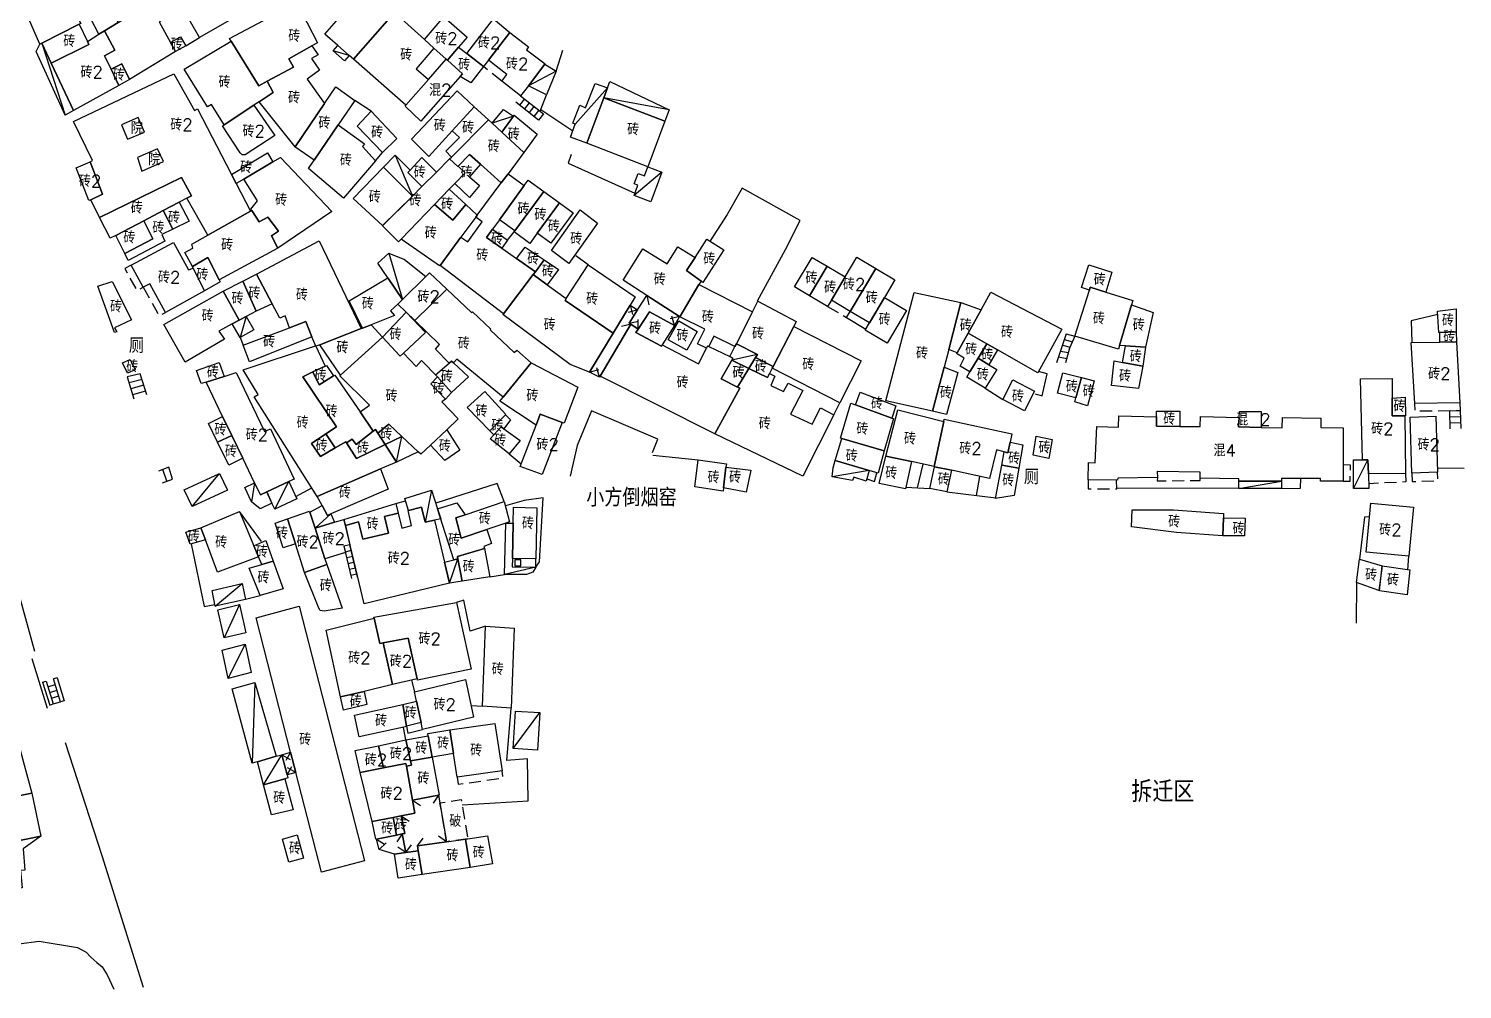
# Model space of a CAD drawing. Header units: millimetres. Extents: x 51 to 1261, y 60 to 1114.
# Drawn here: x 481.9 to 720, y 230.8 to 390.4 of the extents above; entities that cross this region are included whole.
import ezdxf

# ---------------------------------------------------------------- set-up
doc = ezdxf.new("R2010")
doc.units = ezdxf.units.MM
doc.linetypes.add('X5', pattern=[3, 2, -1])
doc.layers.add('JMD', color=6, linetype='Continuous')
doc.layers.get('0').off()
doc.styles.add('HZ', font='rs.shx', dxfattribs={"width": 0.8, "bigfont": 'hztxt.shx'})
doc.linetypes.add('443', pattern='A,9.4,[169,AAA.SHX,S=1,R=0,X=0,Y=0.15],0.6', length=10)

# ---------------------------------------------------------------- blocks, each defined once
blk = doc.blocks.new('gc291')
blk.add_lwpolyline([(-0.5, -0.5), (0.5, -0.5), (0.5, 0.5), (-0.5, 0.5), (-0.5, -0.5)])

msp = doc.modelspace()

# ---------------------------------------------------------------- linework, layer by layer
at = {"layer": 'JMD', "color": 6, "linetype": 'Continuous', "flags": 128}
for points in [[(505.4, 388.09), (506.24, 386.57), (498.63, 381.95), (497.36, 384.54), (495.54, 383.64), (494.45, 385.87), (496.15, 386.8), (494.47, 390.01), (496.75, 391.42), (498.62, 392.57), (507.42, 398), (512.11, 400.9), (512.36, 401.05), (517.09, 392.83), (510.25, 388.89), (507.45, 393.74), (503.51, 391.51)], [(490.62, 395.01), (491.46, 393.41), (489.79, 392.58), (490.53, 391.26), (490.27, 391.13), (484.05, 387.97), (483.72, 387.81), (480.9, 394.26), (488.41, 398.27), (488.8, 398.48)], [(536.21, 398.84), (538.43, 396.84), (540.82, 394.68), (542.6, 393.08), (535.8, 385.3), (535.07, 385.94), (533.2, 387.58), (531.04, 389.48), (535.69, 394.8), (533.69, 396.61), (535.9, 399.13)], [(496.75, 391.42), (494.47, 390.01), (493.54, 389.44), (492.15, 392.1), (495.17, 393.97)], [(528.88, 387.52), (525.09, 385.38), (525.83, 384.01), (521.47, 381.63), (520.1, 380.89), (515.5, 388.29), (515.2, 388.76), (526.38, 394.65), (529.82, 388.05)], [(547.6, 388.57), (549.17, 387.15), (546.23, 383.69), (548.26, 381.95), (544.51, 377.65), (535.8, 385.3), (542.6, 393.08)], [(491.63, 388.26), (491.86, 387.76), (485.61, 384.67), (484.05, 387.97), (490.27, 391.13)], [(553.27, 387.32), (551.4, 385.14), (551.2, 385.32), (549.17, 387.15), (547.6, 388.57), (550.82, 392.33), (554.7, 388.98)], [(561.79, 389.75), (558.21, 385.15), (557.38, 384.08), (554.64, 386.24), (559.08, 392.04)], [(495.54, 383.64), (496.86, 380.93), (489.32, 376.81), (485.61, 384.67), (491.86, 387.76), (491.63, 388.26), (493.54, 389.44), (494.47, 390.01), (496.15, 386.8), (494.45, 385.87)], [(506.24, 386.57), (505.4, 388.09), (507.1, 389.03), (507.94, 387.55)], [(521.47, 381.63), (522.47, 379.79), (520.12, 378.24), (519.23, 377.65), (514.31, 374.41), (512.2, 377.79), (511.57, 377.4), (507.66, 383.64), (515.5, 388.29), (520.1, 380.89)], [(567.61, 384.48), (564.86, 380.9), (563.57, 379.2), (560.43, 381.67), (561.3, 382.78), (558.21, 385.15), (561.79, 389.75), (564.9, 387.35), (564.52, 386.86), (567.65, 384.53)], [(485.61, 384.67), (489.32, 376.81), (487.91, 376.01), (483.1, 386.59), (483.72, 387.81), (484.05, 387.97)], [(530.97, 377.94), (526.1, 370.77), (520.12, 378.24), (522.47, 379.79), (521.47, 381.63), (525.83, 384.01), (525.09, 385.38), (528.88, 387.52), (529.92, 386.03), (528.83, 385.41), (530.17, 383.5), (528.13, 381.99)], [(535.07, 385.94), (534.31, 385.01), (532.41, 386.68), (533.2, 387.58)], [(554.64, 386.24), (557.38, 384.08), (555.27, 381.37), (553.5, 382.44), (553.89, 382.89), (551.4, 385.14), (553.27, 387.32)], [(498.63, 381.95), (496.86, 380.93), (495.54, 383.64), (497.36, 384.54)], [(551.4, 385.14), (553.89, 382.89), (553.5, 382.44), (547.01, 375), (544.38, 377.5), (544.51, 377.65), (548.26, 381.95), (551.2, 385.32)], [(564.86, 380.9), (567.61, 384.48), (569.47, 383.3), (567.86, 379.39)], [(515.57, 366.14), (516.35, 364.65), (518.7, 360.08), (511.62, 356.07), (508.15, 362.2), (508.92, 362.61), (507.26, 365.64), (493.6, 359), (492.18, 361.95), (494.14, 362.89), (492.09, 368.28), (492.48, 368.46), (489.33, 374.95), (505.95, 382.85), (509.39, 376.78), (509.92, 377.08)], [(578, 380.53), (577.39, 378.9), (574.56, 371.34), (571.85, 372.38), (572.63, 374.53), (572.24, 374.67), (573.39, 377.66), (574.34, 377.23), (575.95, 381.29)], [(587.51, 375), (577.39, 378.9), (578, 380.53), (578.39, 381.59), (588.21, 376.88)], [(533.29, 374.41), (529.28, 368.51), (526.07, 370.72), (526.1, 370.77), (530.97, 377.94), (532.85, 380.7), (536.03, 378.44)], [(555.87, 377.41), (552.18, 373.38), (548.33, 369.16), (545.47, 372.03), (553.04, 380.03)], [(587.51, 375), (584.69, 367.44), (574.56, 371.34), (577.39, 378.9)], [(514.31, 374.41), (519.23, 377.65), (522.73, 372.62), (517.83, 369.44), (517.33, 369.4), (516.97, 369.74), (514.07, 374.25)], [(542.99, 372.14), (540.63, 369.78), (536.43, 374.19), (538.75, 376.65)], [(558.24, 375.21), (552.07, 369.05), (551.12, 370), (553.39, 372.27), (552.18, 373.38), (555.87, 377.41)], [(562.4, 375.85), (560.44, 373.17), (558.84, 374.66), (560.74, 376.97)], [(501.11, 373.18), (500.02, 375.6), (497.28, 374.41), (498.26, 372.04)], [(529.28, 368.51), (533.29, 374.41), (537.61, 371.26), (537.33, 370.79), (539.46, 368.42), (534.17, 362.22), (528.35, 367.14)], [(558.84, 374.66), (560.44, 373.17), (564.08, 369.8), (561.48, 366.28), (560.36, 364.78), (556.92, 367.84), (555.08, 369.49), (553.21, 367.56), (553.16, 367.5), (551.77, 368.74), (552.07, 369.05), (558.24, 375.21)], [(564.08, 369.8), (560.44, 373.17), (562.4, 375.85), (562.5, 375.99), (566.32, 372.83)], [(504.23, 368.33), (503.26, 370.42), (499.94, 368.96), (500.64, 366.71)], [(522.44, 368.25), (517.61, 365.39), (516.35, 364.65), (515.57, 366.14), (521.55, 369.76)], [(545.21, 366.87), (544.84, 366.48), (547.17, 364.15), (545.59, 362.57), (540.81, 367.35), (542.73, 369.35)], [(556.92, 367.84), (555.08, 365.78), (556.74, 364.32), (555.1, 362.33), (552.66, 364.68), (554.35, 366.43), (553.21, 367.56), (555.08, 369.49)], [(492.18, 361.95), (491.88, 361.81), (489.77, 367.28), (492.09, 368.28), (494.14, 362.89)], [(523.27, 353.91), (522.2, 355.98), (523.37, 356.72), (521.57, 359.04), (520.17, 358.3), (518.9, 360.19), (518.78, 360.37), (519.87, 361.77), (517.61, 365.39), (522.44, 368.25), (523.66, 368.96), (532.22, 359.99)], [(540.81, 367.35), (545.59, 362.57), (540.65, 357.65), (535.76, 362.17), (540.78, 367.38)], [(553.21, 367.56), (554.35, 366.43), (552.66, 364.68), (551.72, 363.71), (549.25, 361.16), (543.72, 355.42), (543.27, 354.95), (540.62, 357.6), (545.59, 362.57), (547.17, 364.15), (549.58, 366.56), (551.77, 368.74), (553.16, 367.5)], [(549.58, 366.56), (547.17, 364.15), (544.84, 366.48), (545.21, 366.87), (547.17, 368.96)], [(584.69, 367.44), (587.02, 366.54), (585.17, 361.59), (582.42, 362.65), (583.06, 364.38), (582.44, 364.62), (583.07, 366.32), (584.12, 365.92)], [(508.15, 362.2), (506.88, 361.54), (504.19, 360.14), (500.97, 358.46), (496.33, 356.03), (495.41, 355.55), (493.6, 359), (507.26, 365.64), (508.92, 362.61)], [(564.16, 364.3), (560.04, 358.63), (558.89, 357.04), (557.91, 355.69), (560.46, 353.9), (562.87, 352.2), (566.01, 350), (565.66, 349.54), (560.72, 342.99), (550.18, 351.04), (553.66, 355.73), (554.82, 354.95), (557.17, 358.29), (556.13, 359.06), (556.37, 359.4), (560.36, 364.78), (561.48, 366.28)], [(567.41, 363.35), (562.62, 356.78), (560.04, 358.63), (564.16, 364.3), (564.83, 365.22)], [(554.49, 361.14), (552.31, 358.58), (549.25, 361.16), (551.72, 363.71)], [(570.01, 361.45), (566.34, 356.4), (565.09, 354.69), (562.5, 356.61), (562.62, 356.78), (567.41, 363.35)], [(505.8, 357.06), (503.96, 356.18), (504.5, 355.05), (498.36, 351.88), (497.81, 353.01), (502.48, 355.47), (500.97, 358.46), (504.19, 360.14)], [(505.8, 357.06), (504.19, 360.14), (506.88, 361.54), (508.53, 358.37)], [(523.27, 353.91), (513.5, 348.66), (511.63, 352.36), (509.06, 350.87), (507.81, 353.18), (509.15, 353.91), (508.94, 354.55), (511.62, 356.07), (518.7, 360.08), (518.9, 360.19), (520.17, 358.3), (521.57, 359.04), (523.37, 356.72), (522.2, 355.98)], [(554.49, 361.14), (556.37, 359.4), (556.13, 359.06), (553.66, 355.73), (550.18, 351.04), (550.12, 350.95), (543.72, 355.42), (549.25, 361.16), (552.31, 358.58)], [(566.34, 356.4), (570.01, 361.45), (572.29, 359.79), (568.61, 354.75)], [(576.33, 358.09), (571.56, 351.37), (568.67, 353.54), (573.44, 360.26)], [(497.81, 353.01), (496.33, 356.03), (500.97, 358.46), (502.48, 355.47)], [(509.19, 350.61), (511.09, 346.84), (504.57, 343.24), (502.01, 348.01), (500.9, 347.41), (498.87, 351.08), (505.91, 354.86), (508.39, 350.33)], [(537.1, 340.55), (530.22, 337.87), (529.55, 337.61), (528.91, 339.19), (527.89, 341.73), (525.16, 340.69), (524.46, 342.66), (523.56, 342.29), (522.32, 344.64), (519.72, 349.58), (530.1, 355.13)], [(560.46, 353.9), (557.91, 355.69), (558.89, 357.04), (561.36, 355.26)], [(593.55, 348.44), (591.14, 350.19), (592.54, 352.37), (594.52, 355.43), (597.33, 353.62), (593.85, 348.22)], [(547.82, 349.19), (543.94, 345.39), (541.49, 348.99), (539.84, 351.43), (541.68, 353.09), (544.29, 352.02)], [(567.49, 351.97), (566.01, 350), (562.87, 352.2), (564.33, 354.1)], [(592.54, 352.37), (591.14, 350.19), (593.55, 348.44), (593.19, 347.85), (590, 342.52), (589.98, 342.54), (584.54, 346.05), (580.61, 348.58), (583.88, 353.82), (587.93, 351.29), (589.65, 354.14)], [(513.5, 348.66), (513.68, 348.32), (511.09, 346.84), (509.19, 350.61), (509.06, 350.87), (511.63, 352.36)], [(567.98, 347.84), (565.66, 349.54), (566.01, 350), (567.49, 351.97), (569.84, 350.38)], [(581.75, 344.42), (578.94, 339.78), (570.94, 345.22), (571.14, 345.53), (574.78, 351.12), (582.59, 345.8)], [(614.47, 350.91), (611.56, 346.01), (609.08, 347.48), (611.99, 352.38)], [(617.47, 349.13), (615.17, 345.26), (614.56, 344.23), (611.56, 346.01), (614.47, 350.91)], [(622.54, 350.53), (618.3, 343.4), (615.17, 345.26), (617.47, 349.13), (619.41, 352.39)], [(623.99, 345.72), (621.49, 341.5), (618.3, 343.4), (622.54, 350.53), (625.73, 348.64)], [(660.78, 346.6), (658.18, 347.41), (658.03, 346.94), (656.74, 347.39), (657.95, 351.12), (661.78, 349.91)], [(496.48, 339.98), (496.13, 339.88), (493.36, 347.57), (495.75, 348.38), (498.95, 341.99), (496.14, 340.68)], [(519.63, 343.46), (518.01, 342.58), (516.81, 341.93), (514.15, 346.78), (517.45, 348.44)], [(522.32, 344.64), (519.63, 343.46), (517.45, 348.44), (519.72, 349.58)], [(543.94, 345.39), (543.16, 344.63), (541.97, 343.47), (542.64, 342.71), (538.72, 341.18), (537.28, 340.62), (535.11, 345.16), (541.49, 348.99)], [(551.29, 347.09), (545.98, 341.9), (544.55, 343.28), (543.16, 344.63), (543.94, 345.39), (547.82, 349.19), (548.44, 349.79)], [(567.98, 347.84), (571.14, 345.53), (570.94, 345.22), (578.94, 339.78), (575.02, 333.32), (571.79, 334.58), (560.62, 342.87), (560.72, 342.99), (565.66, 349.54)], [(602.07, 343.31), (599.4, 338.02), (599.16, 337.56), (595.63, 339.31), (594.82, 337.56), (594.63, 337.65), (594.45, 337.3), (592.97, 338.04), (594.16, 340.44), (590, 342.52), (593.19, 347.85)], [(516.81, 341.93), (515.65, 341.31), (513.46, 340.12), (514.36, 338.8), (507.83, 334.99), (504.33, 341.23), (514.15, 346.78)], [(565.31, 334.84), (560.67, 329.17), (552.97, 335.48), (552.43, 334.85), (552.09, 335.16), (551.7, 334.82), (549.45, 337.15), (550.1, 337.92), (545.98, 341.9), (551.29, 347.09), (555.43, 343.2), (555.6, 343.31), (558.6, 340.45), (558.51, 340.32), (562.51, 336.57), (562.92, 336.97)], [(621.49, 341.5), (623.99, 345.72), (627.63, 343.56), (624.42, 338.14), (620.77, 340.3)], [(636.7, 344.87), (634.66, 337.07), (633.89, 334.11), (631.99, 326.83), (624.24, 328.53), (628.95, 346.57)], [(642.75, 337.04), (641.02, 338.03), (637.9, 339.81), (640.07, 343.69), (641.68, 346.58), (653.47, 340.47), (649.48, 333.19)], [(660.78, 346.6), (665.25, 345.21), (665.03, 344.48), (663.03, 337.72), (662.84, 337.11), (655.63, 339.28), (658.03, 346.94), (658.18, 347.41)], [(544.1, 336.47), (543.57, 335.98), (540.62, 339.14), (544.55, 343.28), (547.75, 339.87)], [(589.13, 341.08), (587.08, 337.84), (586.94, 337.61), (582.72, 339.89), (583.09, 340.46), (584.95, 343.33)], [(608.92, 340.92), (605.52, 334.26), (602.6, 335.75), (602.9, 336.23), (599.4, 338.02), (602.07, 343.31), (602.96, 345.08), (609.32, 341.7)], [(640.07, 343.69), (637.9, 339.81), (636.05, 336.5), (634.66, 337.07), (636.7, 344.87)], [(667.32, 337.47), (664, 337.66), (663.03, 337.72), (665.03, 344.48), (668.63, 343.21)], [(718.96, 340.03), (716.23, 339.91), (716.06, 339.9), (715.86, 343.42), (718.94, 343.85)], [(515.65, 341.31), (516.81, 341.93), (518.01, 342.58), (519.27, 340.34), (517, 339.07)], [(528.91, 339.19), (518.53, 335.04), (517.49, 337.77), (525.16, 340.69), (527.89, 341.73)], [(540.62, 339.14), (533.67, 332.81), (530.22, 337.87), (537.1, 340.55), (537.28, 340.62), (538.72, 341.18)], [(583.09, 340.46), (582.72, 339.89), (586.94, 337.61), (587.08, 337.84), (593.11, 334.68), (594.45, 337.3), (594.63, 337.65), (594.82, 337.56), (598.32, 335.89), (598.83, 335.64), (598.64, 335.3), (596.9, 332.2), (599.59, 330.84), (600, 330.64), (595.81, 323.07), (576.79, 332.64), (581.86, 341.26)], [(592.9, 340.09), (591.18, 336.97), (588.05, 338.68), (589.85, 341.85)], [(605.37, 333.96), (605.52, 334.26), (608.92, 340.92), (620.13, 335.2), (616.6, 328.19)], [(544.1, 336.47), (546.2, 334.27), (547.08, 335.22), (549.74, 332.54), (548.67, 331.34), (551.07, 328.84), (550.46, 328.4), (553.2, 325.53), (551.3, 323.74), (548.59, 321.2), (546.97, 319.67), (546.53, 320.09), (543.82, 322.63), (541.67, 324.64), (539.84, 323.19), (539.46, 323.77), (539.1, 323.49), (536.89, 326.72), (538.48, 327.81), (533.52, 332.67), (533.67, 332.81), (540.62, 339.14), (543.57, 335.98)], [(641.02, 338.03), (639.56, 335.61), (638.19, 333.34), (636.55, 334.31), (637.23, 335.64), (635.98, 336.39), (636.05, 336.5), (637.9, 339.81)], [(716.24, 338.29), (718.98, 338.33), (719.56, 328.21), (712.06, 328.09), (711.47, 338.21)], [(718.98, 338.33), (716.24, 338.29), (716.23, 339.91), (718.96, 340.03)], [(529.55, 337.61), (531.08, 334.32), (529.07, 333.34), (527.39, 332.53), (532.97, 324.23), (531.21, 323.04), (528.85, 321.44), (530.32, 319.27), (532.79, 320.71), (534.52, 321.73), (534.63, 321.56), (536.29, 318.98), (541.07, 321.3), (542.97, 318.37), (540.32, 317.22), (529.77, 312.67), (519.32, 329.2), (519.95, 329.61), (517.49, 333.68), (529.52, 337.66)], [(602.6, 335.75), (601.48, 333.92), (598.64, 335.3), (598.83, 335.64), (598.32, 335.89), (599.16, 337.56), (599.4, 338.02), (602.9, 336.23)], [(605.52, 334.26), (605.37, 333.96), (604.92, 333.07), (604.59, 332.43), (601.48, 333.92), (602.6, 335.75)], [(642.75, 337.04), (641.33, 334.55), (639.56, 335.61), (641.02, 338.03)], [(667.32, 337.47), (666.89, 334.31), (663.5, 334.93), (664, 337.66)], [(499.53, 333.68), (498.27, 333.13), (497.45, 334.84), (498.7, 335.4)], [(514.33, 332.61), (511.32, 331.67), (510.52, 331.42), (509.71, 333.6), (513.5, 334.89)], [(532.49, 332.68), (530.12, 331.18), (529.07, 333.34), (531.08, 334.32), (531.33, 334.44)], [(552.43, 334.85), (554.92, 332.51), (552.09, 329.95), (549.74, 332.54), (549.43, 332.88), (551.7, 334.82), (552.09, 335.16)], [(570.48, 324.93), (566.83, 326.3), (566.13, 324.49), (560.13, 328.51), (560.67, 329.17), (565.31, 334.84), (573.08, 330.83), (570.8, 324.81)], [(604.92, 333.07), (605.79, 332.62), (605.1, 331.08), (607.24, 330.08), (607.99, 331.5), (610.42, 330.26), (608.41, 326.32), (611.96, 324.68), (613.38, 327.36), (615.6, 326.21), (610.46, 316.02), (595.81, 323.07), (600, 330.64), (599.59, 330.84), (601.48, 333.92), (604.59, 332.43)], [(601.48, 333.92), (599.59, 330.84), (596.9, 332.2), (598.64, 335.3)], [(631.99, 326.83), (633.89, 334.11), (636.16, 333.25), (634.28, 326.26)], [(641.33, 334.55), (642.64, 333.77), (640.73, 330.63), (637.66, 332.47), (638.19, 333.34), (639.56, 335.61)], [(663.5, 334.93), (666.89, 334.31), (666.18, 330.57), (661.68, 331.1), (662.17, 335.17)], [(525.08, 315.12), (521.4, 313.4), (520.36, 312.91), (519.38, 314.94), (517.43, 318.99), (515.6, 322.79), (514.08, 325.94), (511.32, 331.67), (514.33, 332.61), (516.31, 333.23), (521.02, 323.42), (522.02, 323.9), (525.98, 315.54)], [(532.49, 332.68), (532.72, 332.82), (536.89, 326.72), (539.1, 323.49), (536.25, 321.3), (535.59, 322.18), (534.63, 321.56), (534.52, 321.73), (532.79, 320.71), (531.21, 323.04), (532.97, 324.23), (527.39, 332.53), (529.07, 333.34), (530.12, 331.18)], [(552.09, 329.95), (551.07, 328.84), (548.67, 331.34), (549.74, 332.54)], [(648.92, 330.17), (647.26, 326.9), (643.68, 328.75), (645.34, 332.02)], [(656.71, 332.4), (655.79, 329.03), (652.72, 329.82), (653.63, 333.2)], [(655.79, 329.03), (656.71, 332.4), (658.83, 331.84), (657.74, 327.69), (655.61, 328.39)], [(708.32, 329.01), (708.32, 326.07), (710.41, 326.07), (710.54, 316.48), (704.37, 316.41), (704.29, 318.75), (703.39, 318.75), (703.03, 332.21), (708.32, 332.25)], [(561.03, 326.2), (558.43, 323.57), (554.7, 327.43), (557.61, 330.09), (561.09, 326.26)], [(625.23, 325.68), (619.17, 327.9), (619.94, 330), (625.87, 327.73)], [(710.41, 326.07), (708.32, 326.07), (708.32, 329.01), (710.47, 329.15), (710.53, 326.07)], [(570.48, 324.93), (567.12, 316.28), (563.47, 317.65), (566.13, 324.49), (566.83, 326.3)], [(619.17, 327.9), (625.23, 325.68), (625.52, 325.58), (623.93, 320.21), (616.92, 322.29), (616.69, 322.36), (618.41, 328.17)], [(633.84, 325.1), (632.24, 317.62), (628.46, 318.45), (624.22, 319.37), (626.19, 327.04)], [(673.03, 324.3), (669.2, 324.33), (669.2, 325.88), (669.2, 326.85), (673.05, 326.82)], [(686.53, 324.13), (682.82, 324.21), (682.9, 325.76), (682.95, 326.77), (686.57, 326.79)], [(515.6, 322.79), (513.25, 321.65), (511.73, 324.8), (514.08, 325.94)], [(543.82, 322.63), (541.07, 321.3), (539.84, 323.19), (541.67, 324.64)], [(560.8, 323.88), (560.34, 324.21), (559.11, 322.87), (558.43, 323.57), (561.03, 326.2), (561.89, 325.4)], [(560.8, 323.88), (563.51, 321.94), (561.65, 319.71), (558.52, 322.24), (559.11, 322.87), (560.34, 324.21)], [(644.86, 321.7), (644.46, 319.9), (643.85, 320.06), (642.58, 320.39), (641.43, 315.61), (635.1, 317), (632.33, 317.6), (632.24, 317.62), (633.84, 325.1), (633.92, 325.5), (645.16, 323.06)], [(669.2, 325.88), (669.2, 324.33), (673.03, 324.3), (676.44, 324.27), (676.49, 325.95), (682.9, 325.76), (682.82, 324.21), (686.53, 324.13), (690.07, 324.06), (690.11, 325.8), (696.45, 325.67), (696.45, 324.1), (700.2, 324.04), (700.2, 315.19), (696.43, 315.19), (696.43, 315.62), (689.93, 315.66), (689.93, 315.21), (682.86, 315.21), (682.86, 315.6), (676.42, 315.68), (676.42, 316.68), (669.31, 316.82), (669.32, 315.79), (662.73, 315.72), (662.7, 315.37), (657.83, 315.39), (657.89, 318.28), (658.97, 318.22), (659.26, 324.25), (662.87, 324.17), (662.92, 326.05)], [(715.86, 316.67), (711.59, 316.54), (711.31, 325.85), (715.57, 325.99)], [(517.43, 318.99), (515.08, 317.85), (513.25, 321.65), (515.6, 322.79)], [(532.79, 320.71), (530.32, 319.27), (528.85, 321.44), (531.21, 323.04)], [(539.84, 323.19), (541.07, 321.3), (536.29, 318.98), (534.63, 321.56), (535.59, 322.18), (536.25, 321.3), (539.1, 323.49), (539.46, 323.77)], [(546.53, 320.09), (542.97, 318.37), (541.07, 321.3), (543.82, 322.63)], [(548.59, 321.2), (551.3, 323.74), (553.47, 320.33), (550.99, 318.65)], [(623.93, 320.21), (622.96, 316.52), (621.48, 316.95), (615.83, 318.63), (616.92, 322.29)], [(646.32, 317.35), (643.46, 317.87), (643.85, 320.06), (644.46, 319.9), (644.86, 321.7), (647, 321.23)], [(651.82, 322.13), (651.31, 318.98), (648.67, 319.53), (649.18, 322.69)], [(628.46, 318.45), (627.47, 313.91), (623.1, 314.81), (624.22, 319.37)], [(532.04, 309.74), (531.5, 309.5), (530.61, 311.14), (529.77, 312.67), (540.32, 317.22), (541.57, 313.88)], [(597.67, 317.5), (597.28, 314.11), (597.21, 313.54), (592.51, 314.23), (593.05, 318.76), (597.74, 318.07)], [(597.28, 314.11), (597.67, 317.5), (601.78, 317.02), (601, 313.34)], [(621.48, 316.95), (620.97, 315.22), (618.88, 315.86), (618.71, 315.31), (615.33, 315.9), (615.48, 317.42), (615.83, 318.63)], [(635.1, 317), (634.34, 313.44), (631.55, 313.97), (632.33, 317.6)], [(646.32, 317.35), (645.51, 312.81), (642.45, 312.33), (643.46, 317.87)], [(704.37, 316.41), (704.46, 314), (701.87, 313.96), (701.87, 318.75), (703.39, 318.75), (704.29, 318.75)], [(514.86, 313.68), (509.04, 310.97), (507.7, 313.76), (513.53, 316.47)], [(521.4, 313.4), (522.27, 311.52), (520.33, 310.58), (518.88, 311.75), (517.78, 314.16), (519.38, 314.94), (520.36, 312.91)], [(522.27, 311.52), (521.4, 313.4), (525.08, 315.12), (526.41, 312.28), (522.72, 310.56)], [(682.86, 315.21), (689.93, 315.21), (689.93, 313.98), (682.86, 313.96)], [(549.78, 310.58), (550.3, 308.95), (549.26, 308.72), (547.7, 308.38), (547.1, 310.85), (544.94, 310.34), (544.32, 312.34), (548.79, 313.7)], [(519.25, 304.47), (520.03, 302.6), (513.24, 300.06), (511.22, 305.45), (510.47, 307.45), (516.9, 310.13)], [(528.58, 310.02), (529.42, 307.39), (531.05, 302.3), (531.36, 301.33), (527.67, 300.04), (526.15, 304.78), (524.83, 308.92), (528.52, 310.21)], [(532.04, 309.74), (532.63, 308.37), (529.42, 307.39), (528.58, 310.02), (530.61, 311.14), (531.5, 309.5)], [(543.24, 309.9), (540.97, 309.35), (541.64, 306.57), (537.35, 305.54), (536.66, 308.42), (534.46, 307.85), (534.22, 308.85), (542.84, 311.46)], [(549.26, 308.72), (550.94, 301.74), (551.78, 298.24), (537.56, 294.82), (534.46, 307.82), (534.46, 307.85), (536.66, 308.42), (537.35, 305.54), (541.64, 306.57), (540.97, 309.35), (543.24, 309.9), (543.84, 307.41), (545.46, 307.84), (544.87, 310.32), (544.94, 310.34), (547.1, 310.85), (547.7, 308.38)], [(554.33, 309.62), (552.78, 309.1), (553.68, 305.74), (557.97, 307.18), (558.75, 304.82), (557.48, 304.32), (557.55, 303.98), (553.06, 302.68), (553.13, 302.3), (552.49, 302.14), (549.78, 310.58), (552.97, 311.57)], [(561.09, 308.22), (557.97, 307.18), (553.68, 305.74), (552.78, 309.1), (554.33, 309.62), (560.84, 311.8), (561.74, 308.44)], [(562.19, 302.36), (562.31, 308.22), (562.36, 310.85), (566.28, 310.75), (566.1, 302.28)], [(680.29, 309.09), (680.19, 306.13), (672.48, 306.65), (665.04, 307.61), (665.12, 310.42), (672.01, 310.44), (680.31, 309.82)], [(711.84, 310.86), (711.06, 302.71), (703.99, 303.38), (704.77, 311.53)], [(511.22, 305.45), (508.67, 304.72), (507.97, 306.73), (510.47, 307.45)], [(526.15, 304.78), (524.12, 304.13), (522.82, 308.19), (524.83, 308.92)], [(534.46, 307.85), (534.46, 307.82), (535.22, 304.62), (534.22, 304.39), (534.47, 303.32), (531.05, 302.3), (529.42, 307.39), (532.63, 308.37), (534.22, 308.85)], [(562.31, 308.22), (562.19, 302.36), (562.16, 300.98), (566.07, 300.88), (565.6, 300.05), (564.57, 299.71), (560.88, 299.7), (561.09, 308.22)], [(680.19, 306.13), (680.29, 309.09), (683.9, 309.07), (683.8, 306.11)], [(522.49, 301.9), (520.56, 301.33), (520.03, 302.6), (519.25, 304.47), (521.27, 305.31)], [(553.84, 298.57), (553.13, 302.3), (553.06, 302.68), (557.55, 303.98), (558.44, 299.3)], [(520.56, 301.33), (522.49, 301.9), (524.14, 297.28), (520.29, 296.2), (518.51, 300.74)], [(527.67, 300.04), (531.36, 301.33), (533.91, 294.07), (530.92, 293.62), (530.58, 293.63), (530.3, 293.73), (530.06, 294.11)], [(553.84, 298.57), (551.78, 298.24), (550.94, 301.74), (552.49, 302.14), (553.13, 302.3)], [(706.68, 301.11), (706.1, 297.01), (702.37, 298.37), (702.88, 302.24)], [(706.68, 301.11), (711.27, 300.44), (710.78, 296.29), (706.19, 296.97)], [(517.85, 295.56), (512.85, 294.41), (512.32, 297.05), (517.32, 298.2)], [(517.92, 290.01), (514.33, 289.14), (513.29, 293.82), (516.87, 294.69)], [(526.24, 266.8), (525.37, 270.18), (519.66, 292.47), (526.8, 294.4), (537.63, 252.13), (530.49, 250.2)], [(546.41, 282.33), (544.89, 289.12), (540.76, 288.35), (540.18, 288.24), (539.25, 292.42), (539.21, 292.58), (552.94, 295.05), (555.33, 283.95), (546.45, 282.13)], [(540.76, 288.35), (542.31, 281.41), (537.57, 280.27), (533.67, 279.34), (531.28, 290.45), (539.25, 292.42), (540.18, 288.24)], [(562.48, 290.76), (561.99, 277.48), (557.23, 277.82), (557.72, 291.11)], [(518.84, 283.42), (515.02, 282.4), (514, 287.09), (517.81, 288.12)], [(546.41, 282.33), (542.31, 281.41), (540.76, 288.35), (544.89, 289.12)], [(522.97, 269.48), (519.84, 268.57), (519.57, 268.5), (519, 268.33), (515.66, 280.71), (519.41, 281.76)], [(547.04, 275.09), (546.29, 278.62), (545.96, 280.17), (554.42, 282.24), (555.76, 275.99), (547.29, 273.92)], [(533.67, 279.34), (537.57, 280.27), (538.05, 278.1), (534.15, 277.17)], [(547.04, 275.09), (544.63, 274.51), (543.98, 278.06), (546.29, 278.62)], [(544.63, 274.51), (544.65, 274.41), (536.73, 272.7), (535.95, 276.32), (543.98, 278.06)], [(566.74, 276.76), (566.37, 270.51), (562.34, 270.75), (562.71, 277)], [(552.42, 269.93), (548.87, 269.34), (548.23, 272.86), (548.15, 273.28), (551.8, 273.89)], [(552.42, 269.93), (551.8, 273.89), (559.26, 274.95), (560.49, 267.08), (553.03, 266.01)], [(480.07, 272.07), (480.97, 268.68), (482.39, 263.34), (475.15, 261.94), (474.86, 263.41), (470.56, 262.58), (469.9, 266.24), (470.68, 266.38), (477.95, 267.7), (477.14, 272.6), (479.73, 273.13), (479.78, 273.14)], [(545.28, 268.74), (545.44, 268), (544.6, 267.84), (544.52, 268.29), (540.78, 267.55), (539.97, 271.22), (544.52, 272.21)], [(548.87, 269.34), (545.28, 268.74), (544.52, 272.21), (548.23, 272.86)], [(524.8, 266.38), (524.93, 265.9), (524.38, 265.75), (520.88, 264.73), (519.84, 268.57), (522.97, 269.48), (523.89, 269.75)], [(540.78, 267.55), (536.9, 266.77), (536.09, 270.44), (539.97, 271.22)], [(549.95, 263.01), (545.6, 262.19), (544.6, 267.84), (545.44, 268), (545.28, 268.74), (548.87, 269.34), (550.02, 263.02)], [(544.6, 267.84), (545.6, 262.19), (545.98, 260.04), (543.74, 259.6), (542.39, 259.33), (538.92, 258.64), (536.9, 266.77), (540.78, 267.55), (544.52, 268.29)], [(520.88, 264.73), (524.38, 265.75), (525.77, 260.58), (522.21, 259.77)], [(483.86, 256.23), (476.23, 254.65), (474.72, 261.86), (475.15, 261.94), (482.39, 263.34)], [(543.87, 256.57), (542.97, 256.4), (542.39, 259.33), (543.74, 259.6), (544.32, 256.66)], [(542.97, 256.4), (539.61, 255.73), (539.5, 255.7), (538.92, 258.64), (542.39, 259.33)], [(476.37, 253.58), (476.45, 253.59), (476.23, 254.65), (483.86, 256.23), (480.93, 254.08), (481.25, 250.56), (480.52, 250.49), (480.78, 247.62), (476.95, 247.26)], [(527.53, 252.57), (525.07, 251.87), (524, 255.73), (526.46, 256.42)], [(555.21, 250.98), (547.23, 249.83), (546.57, 253.78), (546.44, 254.58), (551.24, 255.28), (554.42, 255.73)], [(555.21, 250.98), (554.42, 255.73), (554.78, 255.79), (558.09, 256.26), (558.87, 251.59)], [(547.23, 249.83), (543.25, 249.25), (542.6, 253.2), (544.49, 253.48), (546.57, 253.78)]]:
    msp.add_lwpolyline(points, close=True, dxfattribs=at)
at = {"layer": 'JMD', "color": 6, "linetype": '443', "flags": 128}
for points in [[(507.94, 387.55), (510.25, 388.89)], [(569.47, 383.3), (570.6, 386.81)], [(564.82, 378.22), (566.81, 376.65), (567.86, 379.39)], [(538.75, 376.65), (536.03, 378.44)], [(566.92, 376.94), (572.22, 373.39)], [(539.46, 368.42), (540.63, 369.78)], [(571.97, 369.46), (571.44, 368.05), (582.56, 363.03)], [(458.24, 364.27), (465.15, 344.24), (471.65, 323.23), (479.85, 297.83), (482.82, 286.97)], [(602.93, 345.15), (607.55, 353.67), (610.01, 358.53), (600.35, 363.86), (597.89, 359.53), (595.05, 355.1)], [(561.36, 355.26), (562.5, 356.61)], [(574.78, 351.12), (572.71, 352.62)], [(715.89, 342.88), (711.45, 341.84), (711.6, 338.21)], [(517, 339.07), (517.49, 337.77)], [(649, 329.68), (650.19, 329.4), (651.03, 333.02), (649.58, 333.39)], [(640.73, 330.63), (643.68, 328.75)], [(585.48, 319.93), (586.38, 322.17), (575.32, 326.89), (572.94, 321.12), (571.79, 316)], [(615.6, 326.21), (616.6, 328.19)], [(561.65, 319.71), (563.64, 318.1)], [(585.51, 319.53), (593.05, 318.76)], [(630.34, 318.04), (629.43, 314.08)], [(715.82, 317.41), (720.27, 317.37)], [(560.84, 311.8), (559.67, 314.8), (549.48, 311.54)], [(621.08, 315.59), (622.32, 315.12), (622.71, 316.59)], [(639.79, 315.97), (639.22, 312.84)], [(689.93, 313.98), (693.08, 314.02), (693.12, 315.64)], [(526.23, 312.66), (528.88, 314.07)], [(542.84, 311.46), (544.44, 311.95)], [(566.07, 300.88), (566.69, 301.77), (567.3, 312.45), (564.14, 312), (561.04, 311.08)], [(627.53, 314.18), (631.55, 313.97)], [(634.34, 313.44), (642.47, 312.43)], [(662.55, 314.08), (682.86, 314.04)], [(520.54, 305.15), (516.9, 310.13)], [(704.55, 309.26), (703.7, 309.21), (702.88, 302.24)], [(508.85, 304.77), (511, 294.39), (512.79, 294.72)], [(710.9, 300.47), (711.06, 302.71)], [(558.44, 299.3), (560.88, 299.7)], [(702.37, 298.37), (702.31, 291.6)], [(517.85, 295.58), (520.29, 296.2)], [(557.72, 291.11), (555.18, 290.27), (554.16, 295.41), (552.94, 295.05)], [(482.37, 285.74), (484.91, 277.49)], [(545.46, 282.12), (545.96, 280.17)], [(553.85, 261.39), (564.8, 262.06), (564.7, 269.07), (561.25, 268.8), (561.99, 277.48)], [(555.34, 277.93), (557.23, 277.82)], [(544.52, 272.21), (544.09, 274.29)], [(487.92, 271.75), (493.99, 253), (500.9, 231.12)], [(480.23, 238.34), (483.6, 238.76), (489.99, 237.69), (491.39, 236.95), (492.21, 236.13), (493.19, 235.23), (494.09, 234.49), (494.91, 233.18), (496.03, 230.76)]]:
    msp.add_lwpolyline(points, dxfattribs=at)
at = {"layer": 'JMD', "color": 6}
for points in [[(484.05, 387.97), (487.91, 376.01)], [(535.07, 385.94), (532.41, 386.68)], [(569.47, 383.3), (564.86, 380.9)], [(578, 380.53), (572.63, 374.53)], [(588.21, 376.88), (577.39, 378.9)], [(562.4, 375.85), (558.84, 374.66)], [(542.73, 369.35), (545.59, 362.57)], [(587.02, 366.54), (582.42, 362.65)], [(541.68, 353.09), (543.94, 345.39)], [(518.01, 342.58), (517, 339.07)], [(617.69, 342.37), (620.88, 340.47)], [(602.9, 336.23), (598.64, 335.3)], [(542.97, 318.37), (543.82, 322.63)], [(621.48, 316.95), (615.33, 315.9)], [(701.87, 313.96), (704.29, 318.75)], [(509.04, 310.97), (513.53, 316.47)], [(519.38, 314.94), (518.88, 311.75)], [(522.72, 310.56), (525.08, 315.12)], [(682.86, 313.96), (689.93, 315.21)], [(548.79, 313.7), (547.7, 308.38)], [(532.04, 309.74), (529.42, 307.39)], [(551.78, 298.24), (553.13, 302.3)], [(566.07, 300.88), (560.88, 299.7)], [(562.19, 302.36), (562.16, 300.98), (566.07, 300.88), (566.1, 302.28)], [(512.85, 294.41), (517.32, 298.2)], [(516.87, 294.69), (514.33, 289.14)], [(515.02, 282.4), (517.81, 288.12)], [(519.41, 281.76), (519, 268.33)], [(562.34, 270.75), (566.74, 276.76)], [(544.63, 274.51), (544.85, 273.32), (547.29, 273.92)], [(520.88, 264.73), (523.89, 269.75)]]:
    msp.add_lwpolyline(points, dxfattribs=at)
at = {"layer": 'JMD', "color": 6, "linetype": 'X5', "flags": 128}
for points in [[(560.43, 381.67), (557.38, 384.08)], [(498.87, 351.08), (497.81, 350.51), (499.84, 346.84), (500.9, 347.41)], [(500.9, 347.41), (503.52, 342.66), (504.57, 343.24)], [(614.56, 344.23), (617.69, 342.37), (618.3, 343.4)], [(719.56, 328.21), (719.63, 326.91), (712.13, 326.79), (712.06, 328.09)], [(700.2, 315.19), (701.35, 315.19), (701.39, 317.85), (700.2, 317.89)], [(657.83, 315.39), (657.84, 313.9), (662.56, 313.92), (662.51, 315.37)], [(669.32, 315.79), (669.31, 315.27), (676.42, 315.29), (676.42, 315.68)], [(710.54, 316.48), (710.61, 315.08), (704.43, 314.76)], [(711.59, 316.54), (711.64, 315.13), (715.9, 315.27), (715.86, 316.67)], [(553.03, 266.01), (553.21, 264.83), (560.68, 265.89), (560.49, 267.08)]]:
    msp.add_lwpolyline(points, dxfattribs=at)
at = {"layer": 'JMD', "color": 6, "linetype": 'Continuous', "flags": 128}
for points in [[(564.21, 378.7), (563.4, 377.67)], [(563.57, 379.2), (567.36, 376.22)], [(566.55, 375.19), (562.76, 378.18)], [(565, 378.08), (564.19, 377.05)], [(565.78, 377.46), (564.97, 376.43)], [(566.57, 376.84), (565.76, 375.81)], [(567.36, 376.22), (566.55, 375.19)], [(589.98, 342.54), (589.13, 341.08), (584.95, 343.33), (583.09, 340.46), (581.86, 341.26), (581.57, 341.44), (582.98, 343.64), (584.54, 346.05), (589.98, 342.54)], [(584.54, 346.05), (584.87, 344.48)], [(582.98, 343.64), (581.57, 341.44), (581.86, 341.26), (576.79, 332.64), (576.69, 332.46), (575.02, 333.32), (578.94, 339.78), (581.75, 344.42), (582.98, 343.64)], [(582.98, 343.64), (581.43, 343.24)], [(581.75, 344.42), (582.12, 342.86)], [(581.86, 341.26), (580.3, 340.89)], [(581.57, 341.44), (583.13, 341.78)], [(583.09, 340.46), (583.08, 342.06)], [(589.98, 342.54), (588.42, 342.16)], [(589.13, 341.08), (588.7, 342.62)], [(654.18, 339.67), (652.58, 334.85)], [(653.86, 338.72), (655.2, 338.33)], [(655.63, 339.27), (654.73, 337.27), (654.08, 334.85)], [(654.18, 339.67), (655.63, 339.27)], [(652.92, 335.87), (654.27, 335.58)], [(653.23, 336.82), (654.54, 336.58)], [(653.55, 337.77), (654.82, 337.48)], [(575.02, 333.32), (576.56, 333.75)], [(576.69, 332.46), (576.24, 334)], [(500.39, 333.03), (498.24, 332.54)], [(498.24, 332.54), (499.31, 328.89)], [(500.69, 332.08), (498.54, 331.54)], [(500.98, 331.12), (498.83, 330.54)], [(501.46, 329.55), (500.39, 333.03)], [(501.27, 330.16), (499.12, 329.54)], [(717.89, 326.88), (719.63, 326.91)], [(717.94, 323.91), (717.89, 326.88)], [(719.63, 326.91), (719.71, 323.95)], [(717.91, 325.88), (719.66, 325.92)], [(717.92, 324.89), (719.68, 324.93)], [(505.14, 317.5), (503.41, 316.85)], [(504.81, 315.19), (504.15, 317.13)], [(505.75, 315.54), (505.14, 317.5)], [(504.11, 314.93), (505.75, 315.54)], [(535.22, 304.62), (534.22, 304.39)], [(534.22, 304.39), (535.5, 299.03)], [(535.45, 303.65), (534.45, 303.41)], [(535.68, 302.68), (534.68, 302.44)], [(536.5, 299.27), (535.22, 304.62)], [(535.92, 301.71), (534.91, 301.47)], [(536.15, 300.73), (535.15, 300.5)], [(536.38, 299.76), (535.38, 299.52)], [(484.18, 281.8), (484.76, 281.98)], [(484.18, 281.8), (485.35, 277.99)], [(484.76, 281.98), (485.92, 278.17)], [(485.04, 281.03), (486.28, 281.41)], [(486.57, 282.53), (485.99, 282.36)], [(487.16, 278.54), (485.99, 282.36)], [(486.57, 282.53), (487.73, 278.72)], [(485.34, 280.08), (486.57, 280.46)], [(485.63, 279.12), (486.87, 279.5)], [(487.73, 278.72), (487.16, 278.54)], [(485.35, 277.99), (485.92, 278.17)], [(485.92, 278.17), (487.16, 278.54)], [(526.24, 266.8), (524.8, 266.38), (523.89, 269.75), (525.37, 270.18), (526.24, 266.8)], [(523.89, 269.75), (525.29, 268.96)], [(525.37, 270.18), (524.58, 268.79)], [(524.8, 266.38), (525.58, 267.78)], [(526.24, 266.8), (524.85, 267.59)], [(550.17, 261.73), (551.24, 255.28), (546.44, 254.58), (546.57, 253.78), (544.49, 253.48), (543.87, 256.57), (544.32, 256.66), (543.74, 259.6), (545.98, 260.04), (545.6, 262.19), (549.95, 263.01), (550.17, 261.73)], [(545.6, 262.19), (546.92, 261.28)], [(549.95, 263.01), (549.04, 261.7)], [(543.74, 259.6), (545.06, 258.69)], [(544.49, 253.48), (542.6, 253.2), (540.05, 253.98), (539.61, 255.73), (542.97, 256.4), (543.87, 256.57), (544.49, 253.48)], [(539.61, 255.73), (540.97, 254.87)], [(540.05, 253.98), (541.21, 255.09)], [(543.87, 256.57), (542.98, 255.24)], [(546.44, 254.58), (547.38, 255.87)], [(551.24, 255.28), (549.95, 256.22)], [(544.49, 253.48), (543.18, 254.4)], [(544.49, 253.48), (545.43, 254.77)]]:
    msp.add_lwpolyline(points, dxfattribs=at)
at = {"layer": 'JMD', "color": 6, "linetype": 'X5', "flags": 128}
msp.add_lwpolyline([(554.78, 255.79), (554.42, 255.73), (551.24, 255.28), (550.17, 261.73), (553.69, 262.31)], close=True, dxfattribs=at)

# ---------------------------------------------------------------- block references
at = {"layer": 'JMD', "color": 6}
msp.add_blockref('gc291', (563.08, 301.65), dxfattribs=at)

# ---------------------------------------------------------------- texts
at = {"layer": 'JMD', "color": 6, "style": 'HZ'}
for s, height, p in [('砖', 2, (487.61, 387.33)), ('砖', 2, (505.45, 386.8)), ('砖', 2, (524.98, 388.17)), ('砖2', 2, (549.38, 387.75)), ('砖2', 2, (556.47, 387.04)), ('砖', 2, (543.56, 385.06)), ('砖2', 2, (561.13, 383.54)), ('砖2', 2, (490.46, 382.17)), ('砖', 2, (495.81, 381.72)), ('砖', 2, (553.2, 383.43)), ('砖', 2, (513.39, 380.52)), ('混2', 2, (548.37, 379.19)), ('砖', 2, (524.94, 377.94)), ('院', 2, (498.83, 372.9)), ('砖2', 2, (505.38, 373.43)), ('砖2', 2, (517.37, 372.36)), ('砖', 2, (529.98, 373.73)), ('砖', 2, (538.73, 372.17)), ('砖', 2, (549.15, 373.31)), ('砖', 2, (553.85, 372.97)), ('砖', 2, (561.43, 371.88)), ('砖', 2, (581.26, 372.65)), ('砖', 2, (558.12, 369.85)), ('院', 2, (501.71, 367.66)), ('砖', 2, (533.56, 367.55)), ('砖', 2, (516.98, 366.38)), ('砖', 2, (545.8, 365.54)), ('砖', 2, (553.6, 365.51)), ('砖2', 2, (490.21, 364.07)), ('砖', 2, (522.8, 360.92)), ('砖', 2, (538.34, 361.47)), ('砖', 2, (545.08, 360.86)), ('砖', 2, (550.35, 360.25)), ('砖', 2, (498.81, 359.63)), ('砖', 2, (505, 358.02)), ('砖', 2, (563.04, 359.44)), ('砖', 2, (565.85, 358.5)), ('砖', 2, (502.4, 356.32)), ('砖', 2, (547.64, 355.45)), ('砖', 2, (568.09, 356.56)), ('砖', 2, (497.58, 354.69)), ('砖', 2, (513.82, 353.48)), ('砖', 2, (558.67, 354.48)), ('砖', 2, (571.8, 354.49)), ('砖', 2, (556.21, 351.77)), ('砖', 2, (564.66, 351.16)), ('砖', 2, (593.9, 351.13)), ('砖2', 2, (503.34, 348.08)), ('砖', 2, (509.71, 348.53)), ('砖', 2, (567.09, 349.1)), ('砖', 2, (610.86, 347.96)), ('砖', 2, (518.35, 345.46)), ('砖', 2, (585.69, 347.76)), ('砖', 2, (613.97, 346.41)), ('砖2', 2, (617.1, 346.9)), ('砖', 2, (658.75, 347.71)), ('砖', 2, (495.37, 343.23)), ('砖', 2, (515.55, 344.57)), ('砖', 2, (526.25, 345.17)), ('砖', 2, (537.2, 343.71)), ('砖2', 2, (546.43, 344.85)), ('砖', 2, (574.45, 344.47)), ('砖', 2, (620.88, 344.68)), ('砖', 2, (510.58, 341.68)), ('砖', 2, (593.67, 341.5)), ('砖', 2, (623.02, 341.08)), ('砖', 2, (658.62, 341.24)), ('砖', 2, (716.58, 340.92)), ('砖', 2, (541.8, 338.59)), ('砖', 2, (567.38, 340.2)), ('砖', 2, (584.9, 339.61)), ('砖', 2, (589.46, 338.39)), ('砖', 2, (602, 338.75)), ('砖', 2, (636.5, 340.1)), ('砖', 2, (643.35, 338.97)), ('砖', 2, (665.22, 340.17)), ('厕', 2.5, (498.5, 336.48)), ('砖', 2, (520.8, 337.41)), ('砖', 2, (532.98, 336.42)), ('砖', 2, (553.15, 337.09)), ('砖', 2, (637.41, 336.09)), ('砖', 2, (716.8, 338.2)), ('砖', 2, (610.34, 333.61)), ('砖', 2, (629.24, 335.47)), ('砖', 2, (640.07, 335.2)), ('砖', 2, (664.72, 334.94)), ('砖', 2, (498.07, 333.28)), ('砖', 2, (511.45, 332.32)), ('砖', 2, (529.34, 331.76)), ('砖', 2, (550.3, 331.6)), ('砖', 2, (598.74, 332.28)), ('砖', 2, (602.45, 333.28)), ('砖', 2, (639.34, 331.92)), ('砖', 2, (662.95, 331.69)), ('砖2', 2, (714.28, 332.06)), ('砖', 2, (548.94, 329.59)), ('砖', 2, (589.45, 330.62)), ('砖', 2, (633.2, 328.92)), ('砖', 2, (654.12, 329.92)), ('砖', 2, (656.91, 329.16)), ('砖', 2, (541.12, 328.38)), ('砖', 2, (564.52, 328.43)), ('砖', 2, (621.75, 327.11)), ('砖', 2, (645.17, 328.31)), ('砖', 2, (708.52, 326.67)), ('砖', 2, (531.17, 325.83)), ('砖', 2, (556.08, 325.84)), ('砖', 2, (670.3, 324.55)), ('混', 2, (682.4, 324.45)), ('2', 2, (686.38, 324.45)), ('砖', 2, (512.7, 322.77)), ('砖2', 2, (517.9, 321.91)), ('砖', 2, (526.36, 323.92)), ('砖', 2, (540.26, 322.05)), ('砖', 2, (558.69, 323.43)), ('砖', 2, (603.11, 323.81)), ('砖', 2, (619.32, 322.9)), ('砖2', 2, (704.82, 322.91)), ('砖', 2, (529.51, 320.1)), ('砖', 2, (536.39, 319.71)), ('砖', 2, (549.99, 320.06)), ('砖', 2, (559.17, 321)), ('砖2', 2, (566.19, 320.29)), ('砖', 2, (627.24, 321.27)), ('砖2', 2, (636.43, 319.65)), ('砖', 2, (649.57, 319.81)), ('混4', 2, (678.63, 319.31)), ('砖2', 2, (712.53, 320.26)), ('砖', 2, (514.45, 319.16)), ('砖', 2, (617.55, 318.41)), ('砖', 2, (644.54, 318.02)), ('砖', 2, (594.62, 314.83)), ('砖', 2, (598.18, 314.89)), ('砖', 2, (624.13, 315.57)), ('砖', 2, (632.86, 314.51)), ('厕', 2.5, (647.15, 314.66)), ('砖', 2, (533.39, 312.31)), ('小方倒烟窑', 3, (574.47, 310.98)), ('砖', 2, (643.56, 314.36)), ('砖', 2, (556.63, 308)), ('砖', 2, (671.12, 307.49)), ('砖', 2, (508.3, 305.02)), ('砖', 2, (522.94, 305.58)), ('砖', 2, (537.99, 307.09)), ('砖', 2, (563.79, 307.2)), ('砖', 2, (681.79, 306.31)), ('砖2', 2, (706.16, 306.12)), ('砖', 2, (512.84, 304.04)), ('砖2', 2, (526.34, 304.12)), ('砖2', 2, (530.67, 304.65)), ('砖', 2, (551.54, 304.47)), ('砖', 2, (519.6, 302.48)), ('砖2', 2, (541.49, 301.4)), ('砖', 2, (519.85, 298.22)), ('砖', 2, (553.93, 300.02)), ('砖', 2, (703.83, 298.62)), ('砖', 2, (707.47, 297.82)), ('砖', 2, (530.2, 296.89)), ('砖2', 2, (546.6, 288.02)), ('砖2', 2, (534.93, 284.82)), ('砖2', 2, (541.83, 284.3)), ('砖', 2, (558.76, 282.97)), ('砖', 2, (535.19, 277.64)), ('砖2', 2, (549.1, 277.08)), ('砖', 2, (539.4, 274.41)), ('砖', 2, (544.31, 275.7)), ('砖', 2, (526.79, 271.3)), ('砖', 2, (546.08, 269.86)), ('砖', 2, (549.71, 270.65)), ('砖', 2, (555.19, 269.49)), ('砖2', 2, (537.68, 267.88)), ('砖2', 2, (541.84, 268.92)), ('砖', 2, (546.43, 264.83)), ('砖2', 2, (540.28, 262.33)), ('拆迁区', 3.5, (664.98, 261.86)), ('砖', 2, (522.47, 261.59)), ('破', 2, (551.71, 257.75)), ('砖', 2, (540.41, 256.52)), ('砖', 2, (542.7, 257.09)), ('砖', 2, (525.09, 253.21)), ('砖', 2, (544.35, 250.46)), ('砖', 2, (551.25, 252.02)), ('砖', 2, (555.6, 252.51))]:
    msp.add_text(s, height=height, dxfattribs=at).set_placement(p)

doc.saveas('drawing.dxf')
